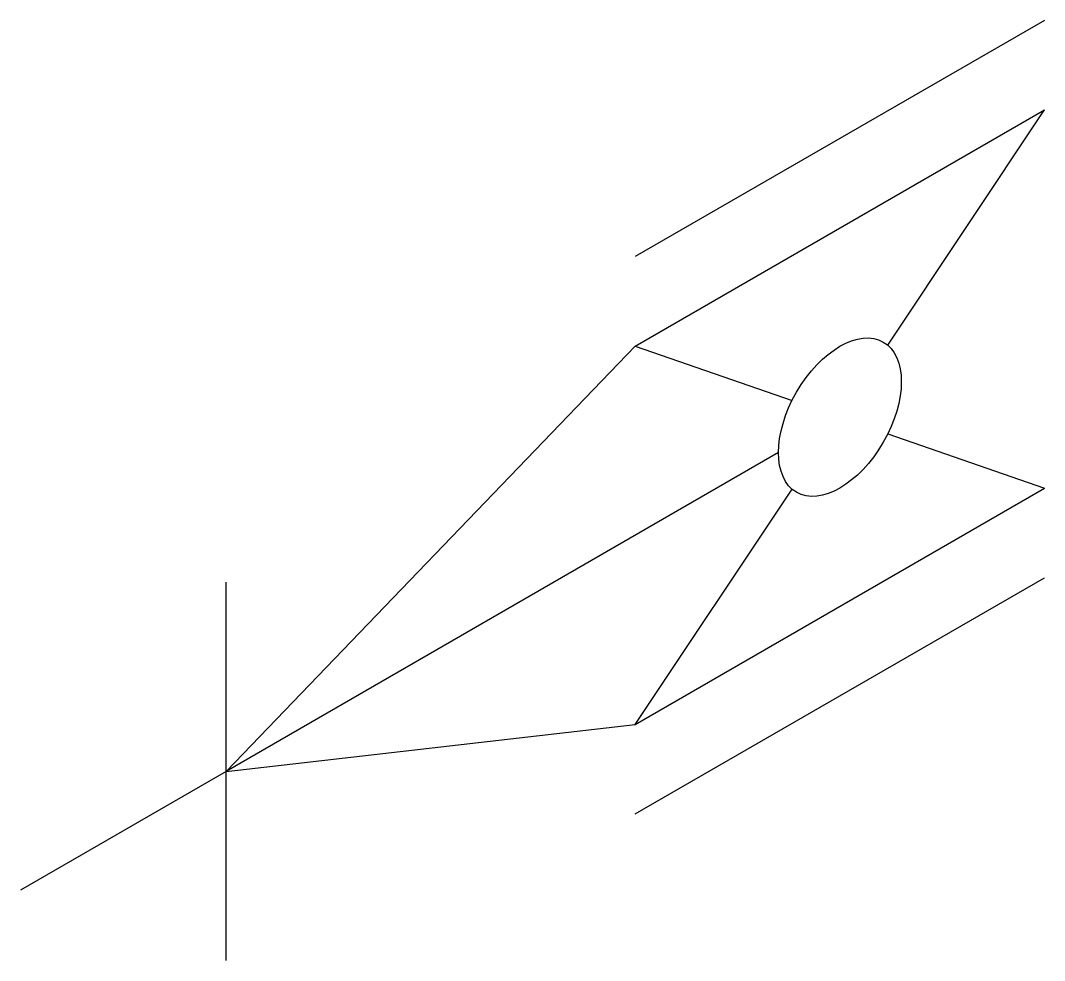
# Model space of a CAD drawing. Header units: millimetres. Extents: x -9999.754 to -9998.887, y -51.354 to -50.558.
import ezdxf

# ---------------------------------------------------------------- set-up
doc = ezdxf.new("R2010")
doc.units = ezdxf.units.MM
doc.layers.add('Tub_iso_válvulas', color=2, linetype='Continuous')

msp = doc.modelspace()

# ---------------------------------------------------------------- linework, layer by layer
at = {"layer": 'Tub_iso_válvulas'}
for p, q in [((-9998.88675, -50.55813), (-9999.23316, -50.75813)), ((-9999.23316, -50.83392), (-9998.88675, -50.63392)), ((-9999.0194, -50.83317), (-9998.88675, -50.63392)), ((-9999.23316, -50.83392), (-9999.10052, -50.88)), ((-9999.0194, -50.90818), (-9998.88675, -50.95425)), ((-9999.23316, -51.15425), (-9998.88675, -50.95425)), ((-9999.23316, -51.15425), (-9999.10052, -50.95501)), ((-9999.23316, -51.23005), (-9998.88675, -51.03005))]:
    msp.add_line(p, q, dxfattribs=at)
at = {"layer": 'Tub_iso_válvulas', "color": 1}
for p, q in [((-9999.57957, -51.19409), (-9999.23316, -50.83392)), ((-9999.11192, -50.92409), (-9999.57957, -51.19409)), ((-9999.57957, -51.35425), (-9999.57957, -51.03392)), ((-9999.57957, -51.19409), (-9999.23316, -51.15425)), ((-9999.57957, -51.19409), (-9999.75364, -51.29458))]:
    msp.add_line(p, q, dxfattribs=at)
at = {"layer": 'Tub_iso_válvulas'}
msp.add_ellipse((-9999.05996, -50.89409), major_axis=(-0.03674, -0.06364), ratio=0.57735, dxfattribs=at)

doc.saveas('drawing.dxf')
